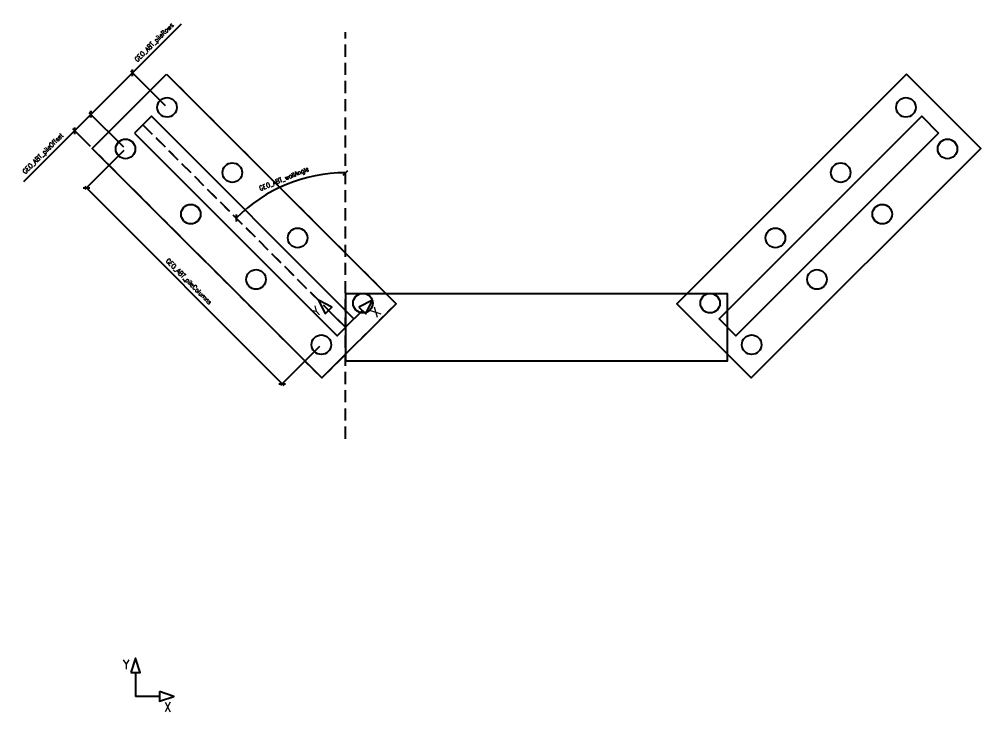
# Model space of a CAD drawing. Header units: millimetres. Extents: x 2155 to 48837, y -1600 to 9787.
# Drawn here: x 11874 to 21941, y -1600 to 5653 of the extents above; entities that cross this region are included whole.
import ezdxf

# ---------------------------------------------------------------- set-up
doc = ezdxf.new("R2010")
doc.units = ezdxf.units.MM
doc.linetypes.add('DASHED', pattern=[19.05, 12.7, -6.35])
for name, color, linetype in [('03', 3, 'Continuous'), ('04', 4, 'Continuous'), ('05', 5, 'Continuous'), ('06', 6, 'Continuous'), ('07', 7, 'Continuous'), ('08', 8, 'Continuous'), ('Dimensions_07', 7, 'Continuous')]:
    doc.layers.add(name, color=color, linetype=linetype)
doc.styles.add('Romans', font='romans.shx', dxfattribs={"width": 0.9, "height": 50})
doc.dimstyles.new('Parameters', dxfattribs={"dimscale": 25, "dimtxt": 50, "dimasz": 2, "dimexe": 1, "dimexo": 1, "dimgap": 1, "dimtad": 1, "dimdec": 0, "dimlfac": 0.1, "dimzin": 0, "dimdsep": 46, "dimtxsty": 'Romans', "dimblk1": 'OBLIQUE', "dimblk2": 'OBLIQUE', "dimsah": 1, "dimcen": 2, "dimdle": 1, "dimclrd": 7, "dimclre": 7, "dimclrt": 160, "dimazin": 2, "dimtfac": 1, "dimtdec": 0, "dimtmove": 0, "dimatfit": 3, "dimfxl": 0, "dimfrac": 1, "dimarcsym": 0})

# ---------------------------------------------------------------- blocks, each defined once
blk = doc.blocks.new('_Oblique')
at = {"color": 0, "linetype": 'ByBlock', "lineweight": -2}
blk.add_line((-0.5, -0.5), (0.5, 0.5), dxfattribs=at)
blk = doc.blocks.new('*D14')
at = {"layer": 'DEFPOINTS', "color": 0, "transparency": 16777216}
for p in [(12986, 4295), (15037, 2244), (14628, 1835)]:
    blk.add_point(p, dxfattribs=at)
at = {"layer": 'Dimensions_07', "color": 7, "linetype": 'ByBlock', "lineweight": -2, "transparency": 16777216}
for p, q in [((12969, 4277), (12559, 3868)), ((12559, 3903), (14645, 1817)), ((15019, 2226), (14610, 1817))]:
    blk.add_line(p, q, dxfattribs=at)
at = {"layer": 'Dimensions_07', "color": 7, "lineweight": -2, "transparency": 16777216, "xscale": 50, "yscale": 50, "zscale": 50}
for p, rotation in [((12577, 3885), 135), ((14628, 1835), 315)]:
    blk.add_blockref('_Oblique', p, dxfattribs=dict(at, rotation=rotation))
at = {"layer": 'Dimensions_07', "color": 160, "transparency": 16777216, "insert": (13644, 2901), "char_height": 50, "attachment_point": 5, "rotation": 315, "style": 'Romans'}
blk.add_mtext('GEO_ABT_pileColumns', dxfattribs=at)
blk = doc.blocks.new('*D15')
at = {"layer": 'DEFPOINTS', "color": 0, "transparency": 16777216}
for p in [(13059, 5092), (13421, 4729), (12986, 4295)]:
    blk.add_point(p, dxfattribs=at)
at = {"layer": 'Dimensions_07', "color": 7, "linetype": 'ByBlock', "lineweight": -2, "transparency": 16777216}
for p, q in [((13059, 5092), (13571, 5603)), ((12606, 4639), (13059, 5092)), ((13404, 4747), (13041, 5109)), ((12969, 4312), (12606, 4674))]:
    blk.add_line(p, q, dxfattribs=at)
at = {"layer": 'Dimensions_07', "color": 7, "lineweight": -2, "transparency": 16777216, "xscale": 50, "yscale": 50, "zscale": 50}
for p, rotation in [((13059, 5092), 44.99999999999989), ((12624, 4657), 224.9999999999999)]:
    blk.add_blockref('_Oblique', p, dxfattribs=dict(at, rotation=rotation))
at = {"layer": 'Dimensions_07', "color": 160, "transparency": 16777216, "insert": (13291, 5406), "char_height": 50, "attachment_point": 5, "rotation": 45, "style": 'Romans'}
blk.add_mtext('GEO_ABT_pileRows', dxfattribs=at)
blk = doc.blocks.new('*D16')
at = {"layer": 'DEFPOINTS', "color": 0, "transparency": 16777216}
for p in [(15290, 5515), (13168, 4547), (14871, 3990), (15290, 2426), (15290, 1260)]:
    blk.add_point(p, dxfattribs=at)
at = {"layer": 'Dimensions_07', "color": 7, "linetype": 'ByBlock', "lineweight": -2, "transparency": 16777216}
blk.add_arc((15290, 2426), 1619, 90, 135, dxfattribs=at)
at = {"layer": 'Dimensions_07', "color": 7, "lineweight": -2, "transparency": 16777216, "xscale": 50, "yscale": 50, "zscale": 50}
blk.add_blockref('_Oblique', (15290, 4045), dxfattribs=at)
at = {"layer": 'Dimensions_07', "color": 7, "lineweight": -2, "transparency": 16777216, "xscale": 50, "yscale": 50, "zscale": 50, "rotation": 225}
blk.add_blockref('_Oblique', (14145, 3571), dxfattribs=at)
at = {"layer": 'Dimensions_07', "color": 160, "transparency": 16777216, "insert": (14648, 3976), "char_height": 50, "attachment_point": 5, "rotation": 22.5, "style": 'Romans'}
blk.add_mtext('GEO_ABT_wallAngle', dxfattribs=at)
blk = doc.blocks.new('*D17')
at = {"layer": 'DEFPOINTS', "color": 0, "transparency": 16777216}
for p in [(12453, 4485), (12638, 4300), (12986, 4295)]:
    blk.add_point(p, dxfattribs=at)
at = {"layer": 'Dimensions_07', "color": 7, "linetype": 'ByBlock', "lineweight": -2, "transparency": 16777216}
for p, q in [((12642, 4674), (12453, 4485)), ((12969, 4312), (12606, 4674)), ((12453, 4485), (11918, 3951)), ((12620, 4318), (12435, 4503))]:
    blk.add_line(p, q, dxfattribs=at)
at = {"layer": 'Dimensions_07', "color": 7, "lineweight": -2, "transparency": 16777216, "xscale": 50, "yscale": 50, "zscale": 50}
for p, rotation in [((12624, 4657), 44.99999999999984), ((12453, 4485), 224.9999999999999)]:
    blk.add_blockref('_Oblique', p, dxfattribs=dict(at, rotation=rotation))
at = {"layer": 'Dimensions_07', "color": 160, "transparency": 16777216, "insert": (12127, 4242), "char_height": 50, "attachment_point": 5, "rotation": 45, "style": 'Romans'}
blk.add_mtext('GEO_ABT_pileOffset', dxfattribs=at)

msp = doc.modelspace()

# ---------------------------------------------------------------- linework, layer by layer
at = {"layer": '03'}
for p, q in [((15113, 2602.8), (15289.8, 2426)), ((15466.6, 2602.8), (15289.8, 2426)), ((13091.2, -1189.5), (13091.2, -1439.5)), ((13341.2, -1439.5), (13091.2, -1439.5))]:
    msp.add_line(p, q, dxfattribs=at)
for points in [[(15077.7, 2567.4), (15148.4, 2638.1), (15007, 2708.8)], [(15431.2, 2638.1), (15502, 2567.4), (15572.7, 2708.8)], [(13041.2, -1189.5), (13141.2, -1189.5), (13091.2, -1039.5)], [(13341.2, -1389.5), (13341.2, -1489.5), (13491.2, -1439.5)]]:
    msp.add_lwpolyline(points, close=True, dxfattribs=at)
at = {"layer": '04'}
for points in [[(13080.1, 4458.9), (15201.4, 2337.6), (15378.2, 2514.4), (13256.9, 4635.7)], [(21499.5, 4458.9), (19378.2, 2337.6), (19201.4, 2514.4), (21322.8, 4635.7)]]:
    msp.add_lwpolyline(points, close=True, dxfattribs=at)
at = {"layer": '05'}
for points in [[(13416, 5077.6), (15820.1, 2673.5), (15042.3, 1895.7), (12638.2, 4299.8)], [(21163.7, 5077.6), (18759.5, 2673.5), (19537.3, 1895.7), (21941.5, 4299.8)]]:
    msp.add_lwpolyline(points, close=True, dxfattribs=at)
at = {"layer": '06', "linetype": 'DASHED', "ltscale": 10}
msp.add_lwpolyline([(15042.3, 1895.7), (12638.2, 4299.8), (13416, 5077.6), (15820.1, 2673.5)], close=True, dxfattribs=at)
msp.add_lwpolyline([(15289.8, 2426), (13168.5, 4547.3)], dxfattribs=at)
at = {"layer": '07'}
for centre in [(13421.3, 4729.4), (21158.3, 4729.4), (12986.4, 4294.5), (21593.2, 4294.5), (14104.8, 4045.9), (20474.8, 4045.9), (13670, 3611), (20909.7, 3611), (14788.4, 3362.3), (19791.3, 3362.3), (14353.5, 2927.4), (20226.1, 2927.4), (15471.9, 2678.8), (19107.7, 2678.8), (15037, 2243.9), (19542.6, 2243.9)]:
    msp.add_circle(centre, 102.5, dxfattribs=at)
at = {"layer": '08', "linetype": 'DASHED', "ltscale": 10}
for p, q in [((15289.8, 1259.6), (15289.8, 5515.4)), ((13168.5, 4547.3), (15289.8, 2426))]:
    msp.add_line(p, q, dxfattribs=at)
at = {"layer": '08'}
msp.add_lwpolyline([(15289.8, 2076), (19289.8, 2076), (19289.8, 2776), (15289.8, 2776)], close=True, dxfattribs=at)

# ---------------------------------------------------------------- texts
at = {"layer": '03', "style": 'Romans', "width": 0.9}
for s, p in [('Y', (14994.2, 2532.3)), ('X', (15613.7, 2522.6))]:
    msp.add_text(s, height=100, rotation=45, dxfattribs=at).set_placement(p)
for s, p in [('Y', (12957.3, -1155.4)), ('X', (13388.5, -1600.2))]:
    msp.add_text(s, height=100, dxfattribs=at).set_placement(p)

# ---------------------------------------------------------------- dimensions: what is measured, and where the dimension line sits
at = {"layer": 'Dimensions_07'}
for p2, distance, text, picture, middle in [((13421.3, 4729.4), 512.3, 'GEO_ABT_pileRows', '*D15', (13291.3, 5406.4)), ((15037, 2243.9), -578.9, 'GEO_ABT_pileColumns', '*D14', (13643.6, 2901.1))]:
    dim = msp.add_aligned_dim(p1=(12986.4, 4294.5), p2=p2, distance=distance, text=text, dimstyle='Parameters', dxfattribs=at)
    dim.commit()
    dim.dimension.update_dxf_attribs({"geometry": picture, "text_midpoint": middle})
dim = msp.add_angular_dim_2l(base=(14870.7, 3990.2), line1=((15289.8, 1259.6), (15289.8, 5515.4)), line2=((13168.5, 4547.3), (15289.8, 2426)), text='GEO_ABT_wallAngle', dimstyle='Parameters', dxfattribs=at)
dim.commit()
dim.dimension.update_dxf_attribs({"geometry": '*D16', "text_midpoint": (14647.8, 3976)})
dim = msp.add_linear_dim(base=(12452.7, 4485.3), p1=(12986.4, 4294.5), p2=(12638.2, 4299.8), angle=225, text='GEO_ABT_pileOffset', dimstyle='Parameters', override={"dimtmove": 0}, dxfattribs=at)
dim.commit()
dim.dimension.update_dxf_attribs({"geometry": '*D17', "text_midpoint": (12167.8, 4200.4), "dimtype": 160})

doc.saveas('drawing.dxf')
